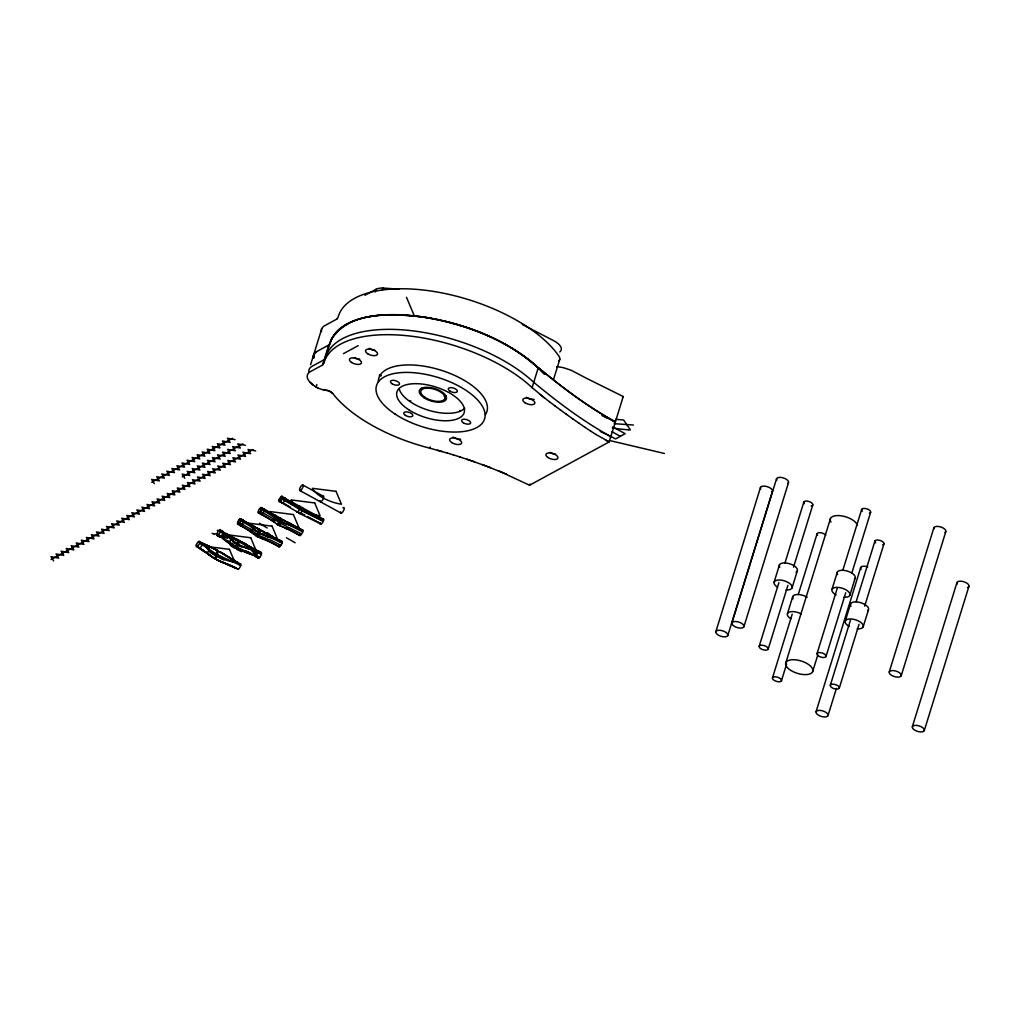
<?xml version="1.0" encoding="UTF-8"?>
<svg xmlns="http://www.w3.org/2000/svg" width="1020" height="1020" viewBox="0 0 1020 1020"><rect width="100%" height="100%" fill="white"/><g stroke="black" fill="none" stroke-linecap="round" stroke-linejoin="round"><path stroke-width="1.5" d="M250.678 530.948A6.222 2.257 -61.3 0 0 250.588 531.573L250.588 531.968A1.81 0.65 -61.3 0 0 250.652 532.261L251.583 531.853A1.81 0.65 -61.3 0 0 252.093 531.139L252.373 530.604A6.222 2.257 -61.3 0 0 253.61 526.613L253.138 525.938L253.113 526.817M258.583 535.882L257.601 536.966L257.512 535.972M237.354 548.709C236.296 550.379 236.117 543.086 239.203 540.817M239.305 540.906L237.175 547.957L235.403 547.141M253.61 526.613L259.003 529.762L256.313 536.265L256.3 535.041M225.879 533.307L260.584 552.611A3.136 1.135 -61.3 0 0 260.202 552.878L259.539 552.521M259.003 529.762L258.863 528.985L257.945 529.928M279.085 500.042L280.449 500.565M199.155 547.893L199.703 548.11A50.885 28.471 13.5 0 1 205.441 552.024L214.952 558.756L217.247 550.252L201.348 542.78A24.62 5.725 34 0 1 200.851 542.538L200.991 542.461A25.462 4.309 32.5 0 0 201.463 542.716L216.189 549.691M310.615 364.65L321.733 328.746M252.373 530.604L258.659 535.691L260.457 530.553M447.41 453.084L429.713 448.15A114.406 52.3 17.2 0 1 332.622 393.312L330.658 391.693A6.783 3.098 17.2 0 0 329.014 390.877L323.136 389.704A9.473 4.335 17.2 0 1 317.883 387.995L315.256 386.478A21.994 10.047 17.2 0 1 312.808 384.769L310.029 382.258A21.994 10.047 17.2 0 1 310.437 371.624L322.613 364.994L328.81 344.977C329.179 344.632 329.46 344.199 329.74 343.791C338.283 319.349 368.398 315.473 390.775 314.695C446.377 315.588 504.632 334.05 544.489 374.034M317.883 387.995L316.123 387.001L316.888 384.502M280.168 525.861L278.97 525.211A1.887 0.676 -61.3 0 1 278.422 524.089L278.511 523.77M375.233 291.962L376.048 289.298A15.708 7.178 17.2 0 1 382.997 288.061L398.909 289.157M382.372 290.062L382.997 288.061M429.713 448.15L430.096 446.9M544.501 397.928L532.096 387.651L538.292 367.633C562.466 387.651 587.8 406.776 615.379 421.885L614.371 422.433M553.554 379.44L559.789 359.308M498.385 470.73L529.546 485.239L529.941 483.99M556.588 366.83L558.157 366.907A20.936 9.562 17.2 0 1 563.512 367.71L571.034 370.196L582.305 376.074A169.294 77.38 17.2 0 0 586.194 378.152L623.233 396.525L609.182 441.902L529.546 485.239M715.874 631.597L760.499 487.433M727.796 635.536A6.286 2.869 17.2 0 0 719.801 630.271A6.286 2.869 17.2 0 0 717.901 634.886A6.286 2.869 17.2 0 0 727.796 635.536L772.421 491.385M731.952 622.837L776.577 478.686M743.886 626.777A6.286 2.869 17.2 0 0 735.892 621.511A6.286 2.869 17.2 0 0 733.992 626.127A6.286 2.869 17.2 0 0 743.886 626.777L788.511 482.626M774.154 581.999L779.446 564.914M759.186 646.285L778.91 582.547M785.018 562.823L803.811 502.133M768.175 649.115A4.718 2.155 17.2 0 0 762.029 645.214A4.718 2.155 17.2 0 0 760.843 648.758A4.718 2.155 17.2 0 0 768.175 649.115L787.899 585.378M793.534 567.171L812.8 504.951M792.043 587.915L797.334 570.83M787.453 613.594L792.744 596.509M772.484 677.866L792.208 614.142M798.316 594.418L817.109 533.715M785.833 662.732L830.458 518.581M781.473 680.697A4.718 2.155 17.2 0 0 775.315 676.808A4.718 2.155 17.2 0 0 774.142 680.353A4.718 2.155 17.2 0 0 781.473 680.697L786.637 664.007M831.988 589.356L837.28 572.271M817.02 653.641L837.216 588.387M842.851 570.18L861.645 509.477M812.659 671.606A14.14 6.464 17.2 0 0 794.682 659.761A14.14 6.464 17.2 0 0 790.398 670.14A14.14 6.464 17.2 0 0 812.659 671.606L817.823 654.916M826.009 656.472A4.718 2.155 17.2 0 0 819.863 652.57A4.718 2.155 17.2 0 0 818.678 656.115A4.718 2.155 17.2 0 0 826.009 656.472L845.733 592.735M851.84 573.01L870.634 512.308M849.877 595.272L855.168 578.187M816.064 711.705L860.689 567.553M845.287 620.95L850.578 603.865M830.318 685.223L850.514 619.981M856.15 601.774L874.93 541.072M827.985 715.645A6.286 2.869 17.2 0 0 819.991 710.379A6.286 2.869 17.2 0 0 818.091 714.994A6.286 2.869 17.2 0 0 827.985 715.645L836.438 688.334M839.307 688.054A4.718 2.155 17.2 0 0 833.149 684.165A4.718 2.155 17.2 0 0 831.963 687.709A4.718 2.155 17.2 0 0 839.307 688.054L859.031 624.329M864.667 606.122L883.932 543.902M863.175 626.866L868.466 609.781M889.261 671.874L933.886 527.722M901.183 675.814A6.286 2.869 17.2 0 0 893.201 670.548A6.286 2.869 17.2 0 0 891.289 675.163A6.286 2.869 17.2 0 0 901.183 675.814L945.808 531.662M912.352 726.673L956.977 582.509M924.273 730.613A6.286 2.869 17.2 0 0 916.291 725.347A6.286 2.869 17.2 0 0 914.379 729.963A6.286 2.869 17.2 0 0 924.273 730.613L968.898 586.462M282.298 498.295L303.31 510.663M258.634 535.768L257.754 536.915L251.137 532.223A80.656 64.502 -2.4 0 0 240.988 525.657L238.451 524.216M229.462 542.155L229.5 542.104A5.852 2.129 -61.3 0 0 230.826 539.095A5.852 2.116 -61.3 0 0 231.208 536.596A1.798 0.65 -61.1 0 0 231.157 536.341L230.444 536.775L237.66 541.021M230.341 536.928L222.844 532.414M229.347 542.359L228.62 542.92L222.934 538.764M329.179 344.556C330.148 343.549 330.939 340.897 331.385 339.443C350.778 309.697 393.197 313.777 424.027 317.092C468.027 324.883 513.086 341.317 544.514 374.238M532.083 387.638A119.225 54.493 17.2 0 0 409.925 336.039A119.225 54.493 17.2 0 0 323.799 363.388L322.919 364.675L330.008 343.37A119.225 54.493 17.2 0 1 416.122 316.022A119.225 54.493 17.2 0 1 538.279 367.621M260.125 530.375L259.565 530.056L260.342 529.813M324.36 359.563L325.456 358.058A119.251 54.506 17.2 0 1 411.57 330.697A119.251 54.506 17.2 0 1 533.74 382.309C557.927 402.326 583.249 421.464 610.84 436.56L610.087 436.968M336.906 319.005L338.015 317.475A119.225 54.493 17.2 0 1 437.223 292.039A119.225 54.493 17.2 0 1 558.986 356.26A12.571 5.75 17.2 0 1 558.641 360.991M315.983 351.989L313.714 354.641L313.726 358.237A21.994 10.047 17.2 0 1 315.983 351.989L328.81 344.977M235.9 548.173L237.991 540.217M316.633 351.594L313.714 354.641L313.51 357.459M228.85 542.895L235.365 547.944M281.456 496.383L318.189 516.375M364.994 295.315L366.001 294.767M367.009 294.219L368.003 293.671M369.01 293.123L376.048 289.298M336.829 319.081L324.653 325.699A21.994 10.047 17.2 0 0 321.529 331.576M326.846 354.45L328.006 353.825M324.271 359.652L312.094 366.282A21.994 10.047 17.2 0 0 308.971 372.147M343.485 353.634L358.16 345.653M151.725 482.243L232.547 438.256M182.21 476.875L242.824 443.878M51.038 559.47L253.1 449.514M622.481 396.933L623.233 396.525M279.811 501.7L301.933 514.654L320.701 523.974M633.394 425.008L614.218 423.683M628.333 429.777L630.385 429.879L623.564 419.959L615.583 419.322M323.136 389.704L328.427 390.647L332.635 393.312M235.123 439.658L227.46 438.23L230.074 442.412L222.398 440.971L225.012 445.166L217.349 443.725L219.963 447.907L212.3 446.467L214.914 450.661L207.251 449.221L209.865 453.403L202.202 451.975L204.816 456.157L197.141 454.716L199.754 458.911L192.091 457.47L194.705 461.652L187.042 460.211L189.656 464.406L181.994 462.965L184.607 467.147L176.944 465.719L179.558 469.901L171.883 468.46L174.496 472.655L166.834 471.214L169.447 475.397L161.785 473.956L164.398 478.15L156.736 476.71L159.35 480.892L151.687 479.464L154.3 483.646M245.399 445.294L237.737 443.853L240.35 448.035L232.675 446.607L235.288 450.789L227.626 449.348L230.239 453.543L222.577 452.102L225.19 456.284L217.528 454.844L220.141 459.038L212.479 457.597L215.092 461.779L207.417 460.351L210.031 464.533L202.368 463.093L204.982 467.287L197.319 465.847L199.933 470.029L192.27 468.588L194.884 472.783L187.221 471.342L189.835 475.524L182.159 474.096L184.773 478.278M255.676 450.916L248.013 449.476L250.627 453.67L242.951 452.23L245.565 456.412L237.902 454.984L240.516 459.166L232.853 457.725L235.467 461.92L227.804 460.479L230.418 464.661L222.755 463.22L225.369 467.415L217.706 465.974L220.307 470.156L212.644 468.715L215.258 472.91L207.595 471.469L210.209 475.664L202.547 474.223L205.16 478.406L197.498 476.965L200.111 481.159L192.448 479.719L195.049 483.901L187.387 482.46L190 486.655L182.338 485.214L184.951 489.409L177.289 487.968L179.902 492.15L172.24 490.709L174.853 494.904L167.191 493.463L169.792 497.645L162.129 496.204L164.743 500.399L157.08 498.958L159.694 503.153L152.031 501.712L154.645 505.894L146.982 504.454L149.596 508.648L141.933 507.208L144.534 511.39L136.871 509.949L139.485 514.144L131.822 512.703L134.436 516.898L126.773 515.457L129.387 519.639L121.724 518.198L124.338 522.393L116.675 520.952L119.276 525.134L111.614 523.693L114.227 527.888L106.564 526.447L109.178 530.642L101.516 529.202L104.129 533.383L96.466 531.943L99.08 536.137L91.418 534.697L94.018 538.879L86.356 537.438L88.969 541.633L81.307 540.192L83.92 544.387L76.258 542.946L78.871 547.128L71.209 545.687L73.822 549.882L66.16 548.441L68.773 552.623L61.098 551.183L63.712 555.377L56.049 553.936L58.663 558.118L51 556.69L53.614 560.872M664.364 453.479L610.24 440.665M437.516 450.241L442.068 451.516M267.265 536.278L260.661 534.097A11.755 7.918 8 0 1 260.342 533.932L258.404 532.873A11.755 7.918 8 0 1 258.098 532.695L250.461 526.282L240.886 520.672M447.27 453.046L453.441 454.907M266.462 538.407L258.736 535.487M453.275 454.856L460.071 456.986M459.88 456.934L474.708 461.869M466.994 459.242L490.492 467.619M482.294 464.559L506.583 474.16M269.305 536.953L281.992 543.175M263.542 538.904L261.541 538.152M218.93 560.694L228.76 564.761L217.234 559.98A28.088 16.626 12.1 0 0 219.427 561.089L233.988 566.98A31.607 18.704 12.1 0 1 235.658 567.808L236.538 568.357M225.79 563.626L228.722 564.774M287.793 522.444L280.258 519.065L263.326 508.661M225.203 563.41L222.87 562.517M227.575 564.302L224.017 562.976M263.938 539.057L264.703 539.35A47.812 44.829 -84.7 0 1 267.112 540.243M210.694 551.654L216.954 554.485M249.377 552.585L237.328 548.199M223.431 562.76L218.879 560.809M243.04 550.672L252.96 554.51M269.012 539.299L280.933 545.343M222.271 562.3L220.549 561.586M242.199 549.844L236.755 547.179M215.679 549.436L201.871 543.061M210.796 547.166L207.417 545.725M209.852 546.745L206.435 545.279M242.467 550.698L250.129 553.962M210.77 547.179L217.438 550.532M252.896 555.173L237.838 548.964M211.242 547.383L215.143 549.193M289.629 523.196L300.9 529.24M206.958 545.483L205.441 544.833M250.423 546.962L241.421 542.831M205.479 544.808L204.433 544.361M267.061 540.358L278.511 546.478M270.173 535.564L282.106 541.531M204.472 544.336L203.413 543.864M614.078 421.273L614.244 421.349A23.804 10.888 17.2 0 0 615.379 421.885L601.876 415.293M538.292 367.633C562.466 387.651 587.8 406.789 615.379 421.885M610.84 436.56L600.193 431.383M522.291 324.462L554.242 340.986A15.708 7.178 17.2 0 1 559.725 351.976M602.807 415.752L607.486 418.047M613.912 421.183L612.676 420.572M255.51 555.67L259.309 557.685M605.447 440.053L609.182 441.902L595.948 434.469M245.221 545.458L246.661 546.172M288.367 527.302L301.168 533.766M267.712 534.352L261.337 531.037M247.146 546.414L248.778 547.243M218.369 560.426L216.877 559.649M215.131 549.321L217.234 550.239M282.157 522.061L287.041 524.14A38.581 17.557 17.2 0 1 289.412 525.121L302.71 531.904M249.364 547.536L250.537 548.135M307.568 516.528L308.537 517.025M309.506 517.522L310.501 518.033M255.408 556.359L258.927 557.953A3.136 1.135 -61.3 0 0 261.184 554.931A3.136 1.135 -61.3 0 0 261.133 552.483L259.781 551.858M311.495 518.542L312.502 519.065M256.415 555.696L259.603 557.417M313.51 519.588L314.53 520.111M286.569 526.384L260.559 511.53M274.074 521.755L274.966 522.227M254.77 527.684L253.432 526.983M255.191 556.359L256.976 557.188M216.163 549.703L217.247 550.252M202.279 543.418L201.22 542.844A25.921 4.743 32.8 0 1 200.749 542.589A24.646 5.788 34.1 0 0 201.348 542.78M303.807 514.564L304.738 515.062M273.768 521.602L259.717 513.57M237.915 549.283L246.241 552.419A65.102 52.071 -2.4 0 1 256.402 556.486L257.945 557.417M235.735 567.77L235.748 567.923A50.885 28.483 13.5 0 0 228.684 564.736M315.537 520.646L316.531 521.182M286.25 528.449L296.973 533.97M265.761 532.695L272.442 536.252M264.537 532.045L261.592 530.464M272.812 537.565L273.551 537.961M272.098 537.183L270.721 536.456M275.068 538.777L275.846 539.185M257.423 529.074L258.927 529.89M254.643 549.066L240.083 541.365M257.945 550.749L259.36 551.514M240.427 542.321L239.789 541.977M237.889 548.505C234.6 549.232 240.083 543.29 238.629 540.842M301.945 513.557L302.876 514.067M278.715 517.395L301.92 530.119M281.915 521.934L279.901 520.825M278.396 524.892L278.97 525.211A1.887 0.676 -61.3 0 0 280.347 523.03L281.38 519.677A1.887 0.676 -61.3 0 0 281.278 518.53A1.887 0.676 -61.3 0 0 280.194 519.295M278.638 525.032L277.682 524.497M270.07 536.099L268.808 535.423M276.611 539.593L277.363 540.001M256.963 535.933L255.79 535.27M261.362 554.408L250.308 549.359A60.996 27.706 17.2 0 0 248.23 548.594L239.113 545.037L230.826 539.095A60.996 27.744 17.3 0 0 229.5 537.948L218.79 530.642M218.484 535.806L220.384 536.851A65.102 52.071 -2.4 0 1 228.799 542.933L231.362 544.616M214.761 558.514L214.748 558.616A28.088 16.626 12.1 0 1 212.632 557.366L201.233 549.04A31.607 18.704 12.1 0 0 199.69 548.11L197.102 546.72M319.158 516.898L322.69 518.823M317.513 521.704L318.788 522.393M296.973 533.651L293.275 531.675A81.205 64.948 -2.4 0 0 285.23 527.939L283.152 527.174A31.263 25.003 -2.4 0 1 274.966 522.686L273.054 521.258M241.651 519.384L242.607 519.907M240.133 525.466L248.855 530.387M217.757 535.844L220.435 537.323M217.668 554.893L216.712 554.344M197.855 547.026L198.925 547.676M274.89 515.304L272.098 513.787L276.943 516.426M259.552 513.481L258.264 512.779M297.126 534.059L300.275 535.449M297.292 534.136L299.37 535.283M238.578 541.314L239.432 541.99M219.096 536.456L217.273 535.577M236.602 547.09L227.626 540.676M236.385 548.173L235.505 547.689M219.019 551.425L219.134 551.45M239.101 563.588L238.552 563.18L239.827 563.728M199.55 543.163L201.195 544.055M215.424 558.845L215.985 559.151L215.207 558.896M215.768 559.215L218.42 550.915M282.527 497.352L300.517 508.011M300.836 508.189L323.633 519.868M282.043 498.933L303.093 511.39M279.454 499.035L280.755 499.736M278.97 500.603L281.061 501.738M270.67 512.996L260.814 507.603M263.389 509.018L268.49 511.81M271.384 513.391L269.216 512.206M276.649 516.273L279.327 517.726M283.471 520.009L284.44 520.531M295.685 526.702L296.425 527.098M297.891 527.914L299.357 528.704M280.78 521.309L280.87 521.36A26.992 12.342 17.2 0 1 269.764 511.543L293.39 514.539L298.822 527.455A26.992 12.482 17.1 0 1 280.742 521.424M258.391 511.135A3.136 1.135 -61.3 0 0 260.062 512.167A3.136 1.135 -61.3 0 0 261.515 507.526A3.136 1.135 -61.3 0 0 258.391 511.135L259.679 511.861M259.169 512.945L266.092 516.796A83.831 67.052 -2.4 0 1 273.079 521.233M279.11 539.835L281.609 541.263M260.151 529.673L259.348 529.24M240.835 519.996L239.547 519.295M259.577 530.247L261.171 530.948M240.197 521.042L238.744 520.251M239.815 522.839L250.805 529.329M239.802 525.287L237.558 524.063M220.027 529.979L221.633 530.859M257.129 550.417L259.679 551.692M223.189 532.147C250.231 547 237.443 541.39 229.768 535.653M221.659 531.777L220.868 531.343M237.979 541.199L239.356 541.952M239.598 542.079L255.178 550.124M237.775 541.569L239.062 542.283M218.497 534.913L221.659 536.66M218.203 535.181L221.939 537.285M236.474 548.212L237.201 548.887M239.266 563.678L240.006 563.818M239.585 563.856L239.764 563.945A3.136 1.135 -61.3 0 0 239.177 564.442M217.26 554.676L238.094 564.264A20.936 7.408 20.3 0 1 239.075 564.774L240.669 565.667M216.814 559.776L215.959 559.177L216.495 559.61M612.701 426.857L625.183 433.691L615.532 438.931L609.986 435.897M611.975 431.728L620.351 436.318M302.902 485.061A3.136 1.135 -61.3 0 1 301.333 489.753A3.136 1.135 -61.3 0 1 299.765 488.529A3.136 1.135 -61.3 0 1 302.902 485.061L323.467 496.319M299.765 490.492L340.871 512.996M323.467 520.608L303.628 510.829M303.412 511.568L323.149 521.437M320.076 523.107L319.426 522.75M301.053 529.316L302.825 530.285M289.68 523.4L290.432 523.821M261.604 509.401L279.582 520.646M259.424 509.018L260.712 509.732M240.58 518.734L251.965 525.593M260.559 529.89L257.754 536.915L265.213 540.014A79.254 63.38 -2.4 0 1 276.955 545.356L278.664 546.567M240.108 518.874L281.214 541.39M241.153 520.174L242.123 520.697M280.653 541.798L280.015 541.442M237.673 522.431A3.136 1.135 -61.3 0 0 239.381 523.413A3.136 1.135 -61.3 0 0 240.797 518.797A3.136 1.135 -61.3 0 0 237.673 522.431L239.126 523.222M279.556 546.72L278.256 546.006M219.81 529.979L221.799 530.935M221.582 530.948L223.558 532.032M219.478 530.107L222.615 531.828M239.203 540.88L239.917 541.556M259.22 552.343L257.626 551.476M219.096 530.375L220.384 531.076M258.455 552.356L255.803 550.468M217.043 533.626A3.136 1.135 -61.3 0 0 218.713 534.671A3.136 1.135 -61.3 0 0 220.18 530.03A3.136 1.135 -61.3 0 0 217.043 533.626L218.815 534.62M233.044 542.41L241.676 547.141M238.221 562.849L237.66 562.81A25.921 4.743 32.8 0 1 237.188 562.543L228.352 557.188M210.043 552.419L223.75 559.916M196.35 544.897A3.136 1.135 -61.3 0 0 198.02 545.929A3.136 1.135 -61.3 0 0 199.474 541.288A3.136 1.135 -61.3 0 0 196.35 544.897L197.65 545.636M262.051 507.96L263.16 508.572M288.163 522.572L288.915 522.992M259.106 529.1L256.377 527.582M259.845 551.769L260.801 552.304M221.952 531.025L223.189 531.713M258.213 557.991L258.379 558.08A3.136 1.135 -61.3 0 1 258.073 556.397M256.925 557.29L257.728 557.723M237.252 548.148L224.196 538.751M238.068 562.76L237.902 562.67A25.462 4.309 32.5 0 1 237.43 562.415L219.657 551.769L221.952 553.057M198.989 541.62L200.264 542.168L199.308 541.811M216.61 554.319L202.126 544.565A20.936 7.408 20.3 0 0 201.22 544.042M219.504 551.692L236.793 562.147L236.219 561.854M199.27 541.645L199.945 541.99M218.305 555.25L224.655 559.47M237.66 568.981L236.908 568.51L237.583 568.841M238.017 541.008C235.849 551.794 234.434 546.439 228.569 542.882A1.798 0.65 -61.4 0 1 228.531 542.665A5.852 2.116 -61.3 0 1 228.518 542.002M284.516 527.506L283.254 526.792M243.563 521.5L244.303 521.921M249.709 524.956L248.485 524.267M245.042 522.329L245.769 522.737M282.514 502.554L286.467 504.811M249.53 523.706L255.344 526.996M246.483 523.145L247.847 523.91M266.296 534.034L265.582 533.626M236.755 562.173L237.316 562.466A24.646 5.788 34.1 0 0 237.787 562.734A24.62 5.725 34 0 1 237.29 562.479M219.886 536.89L220.639 537.323M282.923 526.613L281.953 526.065M220.32 551.973L232.891 559.865M287.449 505.372L288.418 505.945M289.374 506.506L290.33 507.055M214.174 558.157L213.167 557.545M214.149 558.271L207.672 553.732M229.219 536.533L230.227 537.132M233.134 538.891L231.043 537.616M315.256 386.478L316.123 387.001M234.6 560.86L232.93 559.84M223.023 553.567L221.939 552.917L223.597 553.885M222.985 553.745L229.564 557.749M224.107 554.242L227.409 556.308M231.782 559.164L230.125 558.106M590.465 430.963L596.037 434.533M212.619 557.353L211.726 556.588M584.651 427.099L590.593 431.052M224.999 540.205L228.913 542.92M211.216 556.295L212.147 557.047M578.62 422.969L584.804 427.201M572.488 418.672L578.786 423.083M211.267 556.27L208.603 554.293M211.229 556.385L209.431 555.058M566.368 414.286L572.666 418.799M250.588 531.573L253.61 533.804M560.388 409.925L566.546 414.413M554.65 405.667L560.554 410.04M208.118 554.077L205.466 552.037M549.283 401.612L554.803 405.781M206.002 552.292L208.972 554.74M549.41 401.714L540.128 394.485M312.808 384.769L310.029 382.258M406.47 297.266L414.464 316.264M446.084 395.747A14.14 6.464 17.2 0 1 444.286 396.436M421.795 388.773A14.14 6.464 17.2 0 1 421.477 388.25M409.619 400.783A9.422 4.309 17.2 0 1 410.831 401.026M459.867 411.417A9.422 4.309 17.2 0 1 459.79 410.346M378.318 382.181A56.559 25.857 17.2 0 1 439.977 369.89A56.559 25.857 17.2 0 1 485.303 414.757M464.725 408.166A35.19 16.09 17.2 0 1 429.19 410.448A35.19 16.09 17.2 0 1 399.228 388.939M628.32 429.751A73.453 33.571 17.2 0 1 612.229 427.903M379.274 375.054A18.857 8.619 17.2 0 1 380.154 374.786M374.978 350.319A6.286 2.869 17.2 0 1 369.278 348.381M359.69 359.117A6.286 2.869 17.2 0 1 353.889 357.561M460.645 439.199A6.286 2.869 17.2 0 1 453.071 437.032M555.556 454.168A6.286 2.869 17.2 0 1 549.933 452.37M534.097 399.343A6.286 2.869 17.2 0 1 526.396 397.29M790.895 618.796A9.422 4.309 17.2 0 1 788.906 612.217A9.422 4.309 17.2 0 1 801.223 613.925M793.075 598.842A9.422 4.309 17.2 0 1 796.365 594.571A9.422 4.309 17.2 0 1 807.177 597.236M777.597 587.201A9.422 4.309 17.2 0 1 777.074 580.176A9.422 4.309 17.2 0 1 790.959 584.6A9.422 4.309 17.2 0 1 786.037 589.891M779.777 567.26A9.422 4.309 17.2 0 1 789.429 563.69A9.422 4.309 17.2 0 1 796.097 572.092M849.405 626.535A9.422 4.309 17.2 0 1 847.811 619.204A9.422 4.309 17.2 0 1 861.951 623.398A9.422 4.309 17.2 0 1 857.17 628.843M850.909 606.199A9.422 4.309 17.2 0 1 860.153 602.527A9.422 4.309 17.2 0 1 867.625 610.789M836.107 594.94A9.422 4.309 17.2 0 1 834.513 587.609A9.422 4.309 17.2 0 1 848.653 591.817A9.422 4.309 17.2 0 1 843.871 597.248M837.611 574.617A9.422 4.309 17.2 0 1 846.855 570.932A9.422 4.309 17.2 0 1 854.326 579.194M776.806 480.241A6.286 2.869 17.2 0 1 783.245 477.87A6.286 2.869 17.2 0 1 787.682 483.467M760.716 489.001A6.286 2.869 17.2 0 1 767.155 486.616A6.286 2.869 17.2 0 1 771.592 492.226M861.148 569.453A6.286 2.869 17.2 0 1 861.862 566.546A6.286 2.869 17.2 0 1 867.752 566.852M957.206 584.077A6.286 2.869 17.2 0 1 960.049 581.17A6.286 2.869 17.2 0 1 967.725 583.81A6.286 2.869 17.2 0 1 967.406 587.571M933.937 528.934A6.286 2.869 17.2 0 1 940.848 526.996A6.286 2.869 17.2 0 1 944.979 532.504M830.956 522.087A14.14 6.464 17.2 0 1 840.812 515.75A14.14 6.464 17.2 0 1 857.412 525.453M804.321 503.663A4.718 2.155 17.2 0 1 805.851 501.075A4.718 2.155 17.2 0 1 811.958 503.089A4.718 2.155 17.2 0 1 811.244 505.945M817.619 535.258A4.718 2.155 17.2 0 1 819.596 532.644A4.718 2.155 17.2 0 1 825.766 535.245M875.683 542.857A4.718 2.155 17.2 0 1 876.613 540.064A4.718 2.155 17.2 0 1 882.797 541.798A4.718 2.155 17.2 0 1 882.708 544.82M862.397 511.262A4.718 2.155 17.2 0 1 863.315 508.47A4.718 2.155 17.2 0 1 869.499 510.204A4.718 2.155 17.2 0 1 869.41 513.226M280.36 542.117A3.136 1.135 -61.3 0 1 282.183 542.296A3.136 1.135 -61.3 0 1 279.939 546.465A3.136 1.135 -61.3 0 1 278.715 545.164M261.617 537.961A36.72 33.762 -39 0 1 259.195 536.953M268.018 533.09A60.626 17.761 33 0 1 267.457 532.784M266.437 535.959A44.332 1.53 30.2 0 1 267.661 536.66M286.429 537.782A106.284 16.562 25.2 0 1 295.137 542.78M265.149 532.695A57.655 4.718 27.2 0 1 263.861 531.994M269.764 534.378A34.017 5.431 27.4 0 1 267.635 533.332M267.189 536.494A31.888 26.112 6.4 0 1 269.203 537.158M266.309 538.751A33.966 29.962 -4.6 0 1 268.846 539.618M242.059 520.761A3.136 1.135 -61.3 0 1 243.652 521.144A3.136 1.135 -61.3 0 1 241.727 525.058A3.136 1.135 -61.3 0 1 240.044 524.854M248.893 530.311A48.539 44.051 -80.5 0 1 250.639 531.484M255.854 535.168A36.72 33.928 -38.3 0 1 253.674 533.728M250.729 524.535A61.468 16.269 37.3 0 1 250.206 524.242M262.714 533.689A44.332 1.9 29 0 1 264.052 534.403M259.424 523.285A106.284 16.575 25.2 0 1 267.151 527.99M254.783 526.996A57.655 4.488 26.6 0 1 253.725 526.396M252.259 525.236A33.966 3.494 35.9 0 1 250.716 524.267M250.703 529.431A33.902 27.999 -17.1 0 1 252.284 530.681M235.48 567.974A48.476 28.088 12.5 0 0 228.569 565.029A48.628 28.203 12.5 0 1 235.454 567.987A50.783 27.514 14 0 0 227.932 564.85M240.312 563.741A3.136 1.135 -61.3 0 1 240.618 565.819A3.136 1.135 -61.3 0 1 238.54 569.007M237.953 569.326A3.136 1.135 -61.3 0 1 237.252 568.65M200.851 543.125A3.136 1.135 -61.3 0 1 202.304 543.8A3.136 1.135 -61.3 0 1 200.264 547.676A3.136 1.135 -61.3 0 1 198.721 547.204M205.173 552.151A48.476 28.165 12.8 0 0 199.487 548.25A48.628 28.267 12.8 0 1 205.16 552.164M199.41 548.275A50.783 27.629 14.4 0 1 205.517 552.47M209.431 546.618A5.329 1.925 -61.3 0 1 209.049 549.563A5.763 2.078 -61.3 0 1 207.519 553.006M208.565 547.855A5.329 1.938 -61.3 0 1 209.227 546.707M207.149 553.21A5.763 2.091 -61.3 0 1 207.111 552.279M299.268 512.537A2.512 0.905 -61.3 0 0 300.122 513.519A2.512 0.905 -61.3 0 0 301.945 510.752L302.468 509.082A2.512 0.905 -61.3 0 0 301.461 507.922M321.746 519.639A3.136 1.135 -61.3 0 1 323.659 519.626A3.136 1.135 -61.3 0 1 321.504 523.821A3.136 1.135 -61.3 0 1 320.152 522.737M296.654 511.492A2.512 0.905 -61.3 0 0 297.687 512.014A2.512 0.905 -61.3 0 0 299.383 509.35L299.893 507.667A2.512 0.905 -61.3 0 0 299.026 506.404M283.407 498.321A3.136 1.135 -61.3 0 1 285.128 498.487A3.136 1.135 -61.3 0 1 283.241 502.452A3.136 1.135 -61.3 0 1 281.52 502.286M301.448 530.464A3.136 1.135 -61.3 0 1 302.863 531.28A3.136 1.135 -61.3 0 1 300.632 535.207A3.136 1.135 -61.3 0 1 299.37 534.136M278.026 522.712A31.276 4.87 32.2 0 1 280.793 524.216M286.276 528.832A46.053 18.029 35.5 0 1 284.516 527.875M287.857 522.317A41.59 38.377 -19 0 1 289.693 523.082M288.494 527.85A41.552 11.934 31 0 1 286.633 526.906M262.777 509.49A3.136 1.135 -61.3 0 1 264.358 509.872A3.136 1.135 -61.3 0 1 262.433 513.787A3.136 1.135 -61.3 0 1 260.75 513.583M277.032 523.795A1.887 0.676 -61.3 0 0 277.746 524.369A1.887 0.676 -61.3 0 0 279.059 522.329L280.105 518.976A1.887 0.676 -61.3 0 0 280.028 517.841A1.887 0.676 -61.3 0 0 279.021 518.44M272.62 519.907A31.276 4.883 32.2 0 1 274.75 520.978M274.584 515.546A2.321 0.842 -61.3 0 1 275.63 515.725A2.805 1.02 -61.2 0 1 275.591 516.158A6.541 2.384 -61.2 0 1 275.285 517.573M275.272 517.573A6.209 2.257 -61.3 0 1 274.635 519.256A2.792 1.02 -61.3 0 1 274.393 519.716A2.321 0.842 -61.3 0 1 272.34 520.825A2.805 1.007 -61.4 0 1 272.353 520.404L272.365 520.315A6.541 2.346 -61.4 0 1 272.506 519.69M253.495 553.783A52.619 40.099 1.2 0 1 256.084 554.982M251.889 549.295A54.787 35.713 9.1 0 1 259.59 552.942M245.641 550.876A55.718 12.903 23.5 0 1 251.022 553.477M250.525 548.454A52.619 3.302 27.5 0 1 252.322 549.423M243.181 550.481A79.356 11.271 25.5 0 1 245.756 551.794M246.215 544.119A49.087 11.105 23.2 0 1 242.237 542.13M252.131 551.539A76.576 54.685 5.3 0 1 257.397 554.153M241.612 551.718A49.087 32.181 9.5 0 1 236.959 549.448M253.406 554.472A52.976 42.164 -2.1 0 1 255.956 555.696M221.429 531.981A3.136 1.135 -61.3 0 1 223.01 532.427A3.136 1.135 -61.3 0 1 221.008 536.38A3.136 1.135 -61.3 0 1 219.415 535.933M222.564 536.711A52.619 40.201 1.6 0 1 224.821 538.228M225.114 534.34A54.787 35.751 9.3 0 1 231.196 539.032M215.029 533.651A55.718 12.865 23.4 0 1 220.167 536.418M217.285 530.234A52.619 3.2 27.2 0 1 219.019 531.165M212.109 533.231A79.356 11.233 25.5 0 1 214.213 534.352M239.878 540.906A49.087 11.309 23.8 0 1 236.181 538.815M222.768 535.36A76.576 54.723 5.4 0 1 227.409 538.496M234.332 547.957A49.087 31.964 8.7 0 1 230.252 545.279M221.212 536.724A52.976 42.228 -1.9 0 1 223.52 538.228M342.962 507.82A3.136 1.135 -61.3 0 1 344.186 508.865A3.136 1.135 -61.3 0 1 342.031 512.665A3.136 1.135 -61.3 0 1 340.667 511.861M322.409 496.561A3.136 1.135 -61.3 0 1 323.633 497.607A3.136 1.135 -61.3 0 1 321.478 501.406A3.136 1.135 -61.3 0 1 320.114 500.603M336.039 491.334L312.4 488.325A26.992 12.342 17.2 0 0 341.47 504.25L336.039 491.334M314.708 502.949L291.07 499.94A26.992 12.342 17.2 0 0 320.14 515.852L314.708 502.949M272.072 526.141L248.434 523.132A26.992 12.342 17.2 0 0 277.504 539.057L272.072 526.141M250.754 537.744L227.116 534.735A26.992 12.342 17.2 0 0 256.186 550.647L250.754 537.744M229.436 549.346L205.798 546.337A26.992 12.342 17.2 0 0 234.868 562.25L229.436 549.346M379.618 375.22L381.034 375.628L379.618 375.22M524.917 402.747A6.286 2.869 17.2 0 0 534.811 403.397A6.286 2.869 17.2 0 0 526.817 398.131A6.286 2.869 17.2 0 0 524.917 402.747M424.014 397.723A14.14 6.464 17.2 0 0 446.288 399.19A14.14 6.464 17.2 0 0 428.311 387.345A14.14 6.464 17.2 0 0 424.014 397.723M548.008 457.546A6.286 2.869 17.2 0 0 557.902 458.197A6.286 2.869 17.2 0 0 549.908 452.931A6.286 2.869 17.2 0 0 548.008 457.546M451.72 442.578A6.286 2.869 17.2 0 0 461.614 443.228A6.286 2.869 17.2 0 0 453.619 437.962A6.286 2.869 17.2 0 0 451.72 442.578M351.53 362.47A6.286 2.869 17.2 0 0 361.424 363.12A6.286 2.869 17.2 0 0 353.43 357.854A6.286 2.869 17.2 0 0 351.53 362.47M367.608 353.71A6.286 2.869 17.2 0 0 377.502 354.361A6.286 2.869 17.2 0 0 369.52 349.095A6.286 2.869 17.2 0 0 367.608 353.71M395.148 414.12A56.559 25.857 17.2 0 0 484.219 419.972A56.559 25.857 17.2 0 0 412.297 372.593A56.559 25.857 17.2 0 0 395.148 414.12M409.351 410.155A35.19 16.09 17.2 0 0 464.125 412.794A35.19 16.09 17.2 0 0 418.2 383.737A35.19 16.09 17.2 0 0 409.351 410.155M392.152 383.813A4.718 2.155 17.2 0 0 399.483 384.17A4.718 2.155 17.2 0 0 393.337 380.281A4.718 2.155 17.2 0 0 392.152 383.813M405.45 415.408A4.718 2.155 17.2 0 0 412.781 415.765A4.718 2.155 17.2 0 0 406.636 411.863A4.718 2.155 17.2 0 0 405.45 415.408M463.284 422.764A4.718 2.155 17.2 0 0 470.615 423.109A4.718 2.155 17.2 0 0 464.47 419.22A4.718 2.155 17.2 0 0 463.284 422.764M449.986 391.17A4.718 2.155 17.2 0 0 457.317 391.527A4.718 2.155 17.2 0 0 451.171 387.625A4.718 2.155 17.2 0 0 449.986 391.17M425.008 397.392A12.571 5.75 17.2 0 0 444.796 398.692A12.571 5.75 17.2 0 0 428.808 388.161A12.571 5.75 17.2 0 0 425.008 397.392M280.819 500.884A3.136 1.135 -61.3 0 0 282.285 496.243A3.136 1.135 -61.3 0 0 279.148 499.813A3.136 1.135 -61.3 0 0 280.819 500.884"/></g></svg>
